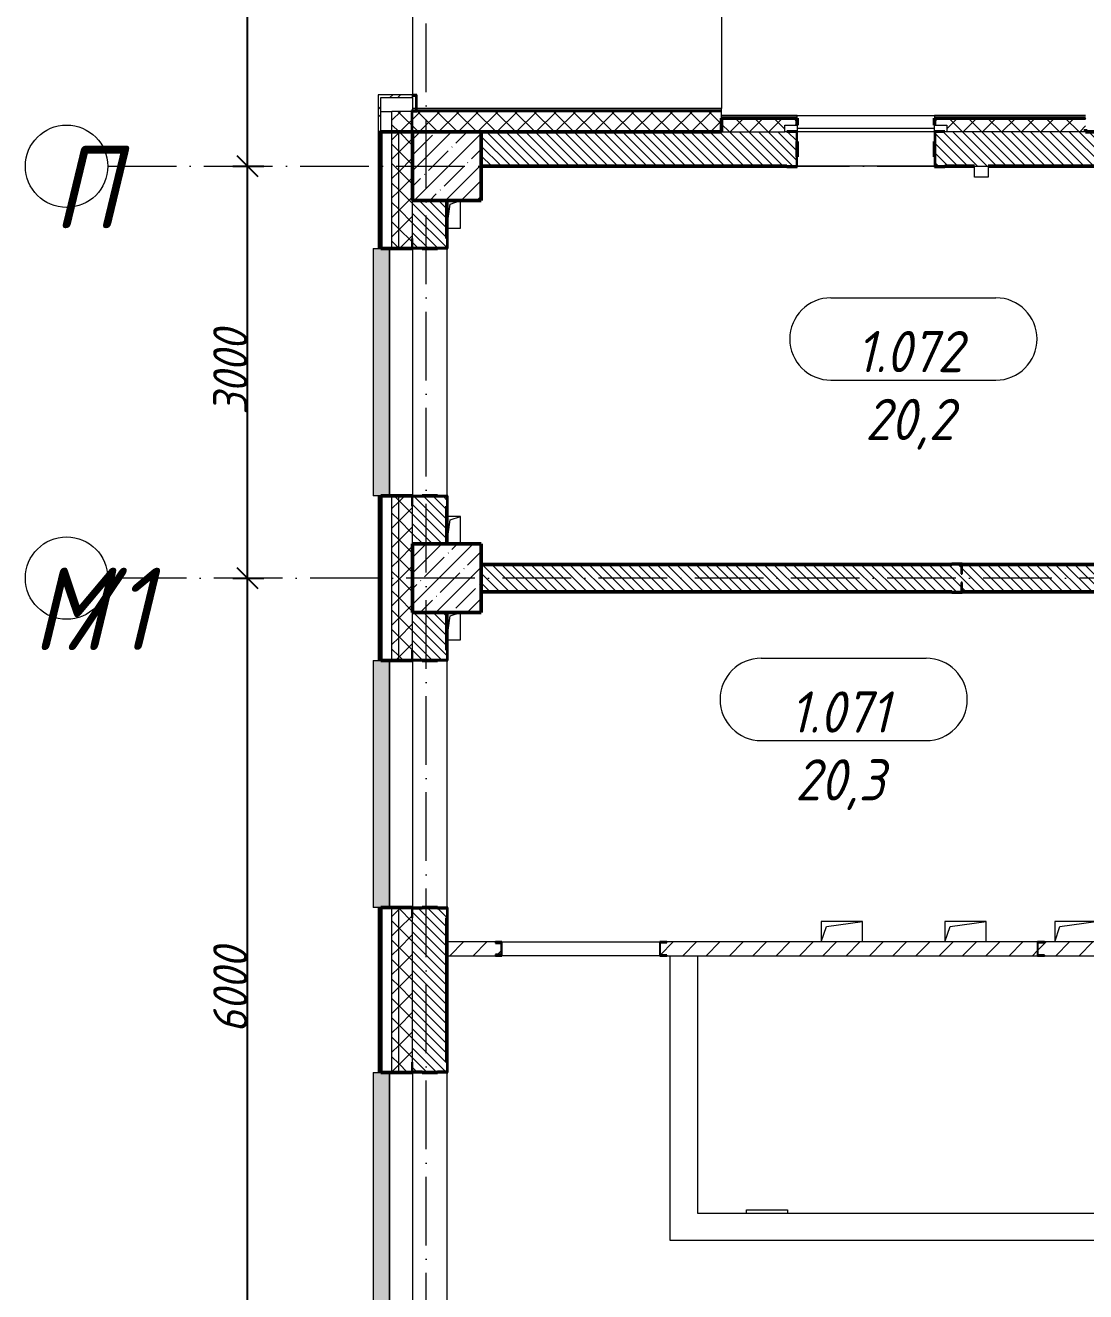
# Model space of a CAD drawing. Header units: millimetres. Extents: x -606178 to 312196, y -19338 to 632709.
# Drawn here: x -431100 to -423381, y 470078 to 479302 of the extents above; entities that cross this region are included whole.
import ezdxf

# ---------------------------------------------------------------- set-up
doc = ezdxf.new("R2010")
doc.units = ezdxf.units.MM
doc.linetypes.add('50_200_ШТРИХ_1Т_ш5_п1_п1_', pattern=[700, 500, -100, 0, -100])
for name, color, linetype, lineweight in [('A-____-____-DIMS', 7, 'Continuous', 9), ('A-DOOR-____-MCUT', 7, 'Continuous', 13), ('A-DOOR-____-OTLN', 7, 'Continuous', 9), ('A-FLOR-____-OTLN', 7, 'Continuous', 9), ('A-GENM-____-MCUT', 7, 'Continuous', 25), ('A-GENM-____-OTLN', 7, 'Continuous', 9), ('A-GENM-____-OTLN-1', 7, 'Continuous', 25), ('A-GLAZ-____-OTLN', 7, 'Continuous', 9), ('A-WALL-____-MCUT-2', 7, 'Continuous', 50), ('A-WALL-____-MCUT-3', 7, 'Continuous', 9), ('A-WALL-____-OTLN', 7, 'Continuous', 9), ('A-WALL-____-PATT-1', 7, 'Continuous', 9), ('A-WALL-FNSH-MCUT-1', 7, 'Continuous', 9), ('E-ELEC-EQPM-OTLN', 7, 'Continuous', 9), ('I-WALL-____-OTLN', 7, 'Continuous', 9), ('S-COLS-____-MCUT', 7, 'Continuous', 50), ('S-COLS-____-OTLN', 7, 'Continuous', 9), ('S-GRID-____-IDEN', 7, 'Continuous', 9), ('S-GRID-____-OTLN-1', 7, '50_200_ШТРИХ_1Т_ш5_п1_п1_', 9)]:
    doc.layers.add(name, color=color, linetype=linetype, lineweight=lineweight)
for name, color, linetype, lineweight, true_color in [('A-AREA-IDEN-1', 7, 'Continuous', 9, 0x000000), ('A-GLAZ-____-OTLN-1', 7, 'Continuous', 9, 0xc0c0c0), ('A-WALL-____-PATT-2', 7, 'Continuous', 9, 0x787878)]:
    doc.layers.add(name, color=color, linetype=linetype, lineweight=lineweight, true_color=true_color)
doc.styles.add('ISOCPEUR_I', font='isocpeui.ttf', dxfattribs={"width": 0.9, "height": 2.5})
doc.styles.add('ISOCPEUR_I_9', font='isocpeui.ttf', dxfattribs={"width": 0.9, "height": 250})
doc.dimstyles.new('ISO-2_5_0_9К_БОЛЬШОЙ_ОСИ', dxfattribs={"dimscale": 304.8, "dimtxt": 248.995294, "dimasz": 0.492126, "dimexe": 0.393701, "dimexo": 0, "dimgap": 0, "dimtad": 1, "dimdec": 0, "dimzin": 0, "dimdsep": 46, "dimtxsty": 'ISOCPEUR_I_9', "dimblk1": 'OBLIQUE', "dimblk2": 'OBLIQUE', "dimsah": 1, "dimcen": 0.09, "dimdle": 0.393701, "dimazin": 0, "dimtfac": 1, "dimtdec": 4, "dimtix": 1, "dimtmove": 0, "dimatfit": 3, "dimfxl": 1, "dimtvp": 1, "dimtolj": 1, "dimtzin": 0, "dimarcsym": 2})
pattern_1 = [(135, (-425830.77, 451794.26), (-35.35534, -35.35534), [])]
pattern_2 = [(45, (-425830.77, 451794.26), (-70.71068, 70.71068), []), (135, (-425830.77, 451794.26), (-70.71068, -70.71068), [])]
pattern_3 = [(45, (-425830.77, 451794.26), (-85.5366, 85.5366), []), (45, (-425773.75, 451794.26), (-85.5366, 85.5366), [])]

# ---------------------------------------------------------------- blocks, each defined once
blk = doc.blocks.new('BSC_Колонна _Прямоугольная - 500х500-V45-АР1_План отверстий 1 этажа в осях 1-64_А-ГГ')
at = {"layer": 'S-COLS-____-OTLN'}
h = blk.add_hatch(dxfattribs=at)
h.set_pattern_fill('FP_77', color=256, style=0, pattern_type=2)
h.set_pattern_definition([(45, (2200, -26481.04), (-114.0493, 114.0493), []), (45, (2314.05, -26481.04), (-114.0493, 114.0493), [201.613, -40.323, 3.353, -36.97])])
h.paths.add_polyline_path([(-250, -250), (250, -250), (250, 250), (-250, 250), (-250, 53.3)], flags=0)
at = {"layer": 'S-COLS-____-MCUT'}
for p, q in [((250, 250), (-250, 250)), ((-250, 250), (-250, -250)), ((250, -250), (250, 250)), ((-250, -250), (250, -250))]:
    blk.add_line(p, q, dxfattribs=at)
blk = doc.blocks.new('BSC_Колонна _Прямоугольная - 500х500-V51-АР1_План отверстий 1 этажа в осях 1-64_А-ГГ')
at = {"layer": 'S-COLS-____-OTLN'}
h = blk.add_hatch(dxfattribs=at)
h.set_pattern_fill('FP_83', color=256, style=0, pattern_type=2)
h.set_pattern_definition([(45, (2200, -23481.04), (-114.0493, 114.0493), []), (45, (2314.05, -23481.04), (-114.0493, 114.0493), [201.613, -40.323, 3.353, -36.97])])
h.paths.add_polyline_path([(-250, -250), (250, -250), (250, 250), (-250, 250)], flags=0)
at = {"layer": 'S-COLS-____-MCUT'}
for p, q in [((250, 250), (-250, 250)), ((-250, 250), (-250, -250)), ((250, -250), (250, 250)), ((-250, -250), (250, -250))]:
    blk.add_line(p, q, dxfattribs=at)
blk = doc.blocks.new('DM_Штора_Противопожарная_Doormaster_EI-60 - ш_1000 х в_2000-26940954-АР1_План отверстий 1 этажа в осях 1-64_А-ГГ')
at = {"layer": 'A-DOOR-____-MCUT'}
for p, q in [((-465, -125), (-450, -125)), ((-465, -175), (-465, -125)), ((-375, -175), (-465, -175)), ((-375, -131), (-375, -175)), ((-375, -150), (625, -150)), ((625, -175), (625, -131)), ((715, -175), (625, -175)), ((700, -125), (715, -125)), ((715, -125), (715, -175))]:
    blk.add_line(p, q, dxfattribs=at)
at = {"layer": 'E-ELEC-EQPM-OTLN'}
for p, q in [((-765, 205), (-665, 205)), ((-765, 125), (-765, 205)), ((-665, 205), (-665, 125)), ((-665, 125), (-765, 125))]:
    blk.add_line(p, q, dxfattribs=at)
blk = doc.blocks.new('Фахверк_СКБ_Уголок - 250_2700-27497298-АР1_План отверстий 1 этажа в осях 1-64_А-ГГ')
at = {"layer": 'A-GENM-____-MCUT'}
for p, q in [((200, 181), (125, 181)), ((125, 181), (125, 106)), ((125, 106), (131, 106)), ((131, 106), (131, 175)), ((131, 175), (200, 175)), ((200, 175), (200, 181)), ((131, -6), (125, -6)), ((125, -6), (125, -81)), ((125, -81), (200, -81)), ((131, -75), (131, -6)), ((200, -75), (131, -75)), ((200, -81), (200, -75))]:
    blk.add_line(p, q, dxfattribs=at)
blk = doc.blocks.new('Фахверк_СКБ_Уголок - 250_3600-27498263-АР1_План отверстий 1 этажа в осях 1-64_А-ГГ')
at = {"layer": 'A-GENM-____-MCUT'}
for p, q in [((200, 181), (125, 181)), ((125, 181), (125, 106)), ((125, 106), (131, 106)), ((131, 106), (131, 175)), ((131, 175), (200, 175)), ((200, 175), (200, 181)), ((131, -6), (125, -6)), ((125, -6), (125, -81)), ((125, -81), (200, -81)), ((131, -75), (131, -6)), ((200, -75), (131, -75)), ((200, -81), (200, -75))]:
    blk.add_line(p, q, dxfattribs=at)
blk = doc.blocks.new('154_Фахверк_СКБ_Швеллер - Тип_100_4010-27736299-АР1_План отверстий 1 этажа в осях 1-64_А-ГГ')
at = {"layer": 'A-GENM-____-MCUT'}
for p, q in [((175, 50), (125, 50)), ((125, 50), (125, -50)), ((128, 47), (175, 47)), ((128, -47), (128, 47)), ((175, 47), (175, 50)), ((125, -50), (175, -50)), ((175, -47), (128, -47)), ((175, -50), (175, -47))]:
    blk.add_line(p, q, dxfattribs=at)
blk = doc.blocks.new('Фахверк_СКБ_Уголок - 200_3600-27915153-АР1_План отверстий 1 этажа в осях 1-64_А-ГГ')
at = {"layer": 'A-GENM-____-MCUT'}
for p, q in [((125, 156), (50, 156)), ((50, 156), (50, 150)), ((50, 150), (119, 150)), ((119, 150), (119, 81)), ((125, 81), (125, 156)), ((119, 81), (125, 81)), ((125, 19), (119, 19)), ((119, 19), (119, -50)), ((125, -56), (125, 19)), ((119, -50), (50, -50)), ((50, -50), (50, -56)), ((50, -56), (125, -56))]:
    blk.add_line(p, q, dxfattribs=at)
blk = doc.blocks.new('154_Стойка_СКБ_Швеллер - СМ-2230_100-28215779-АР1_План отверстий 1 этажа в осях 1-64_А-ГГ')
at = {"layer": 'A-GENM-____-MCUT'}
for p, q in [((171, 50), (125, 50)), ((125, 50), (125, -50)), ((129.5, 42.4), (171, 42.4)), ((129.5, -42.4), (129.5, 42.4)), ((171, 42.4), (171, 50)), ((125, -50), (171, -50)), ((171, -42.4), (129.5, -42.4)), ((171, -50), (171, -42.4))]:
    blk.add_line(p, q, dxfattribs=at)
blk = doc.blocks.new('AR_Отверстие прямоугольное _в плите_ - AR_Отверстие прямоугольное _в плите_-30459777-АР1_План отверстий 1 этажа в осях 1-64_А-ГГ')
at = {"layer": 'A-GENM-____-OTLN'}
for p, q in [((150, 75), (-150, 75)), ((-150, 75), (-150, -75)), ((-150, -75), (-112.5, 37.5)), ((-112.5, 37.5), (150, 75)), ((150, -75), (150, 75))]:
    blk.add_line(p, q, dxfattribs=at)
blk = doc.blocks.new('AR_Отверстие прямоугольное _в плите_ - AR_Отверстие прямоугольное _в плите_-V174-АР1_План отверстий 1 этажа в осях 1-64_А-ГГ')
at = {"layer": 'A-GENM-____-OTLN'}
for p, q in [((-25, 75), (50, 100)), ((50, -100), (50, 100)), ((-50, -100), (-25, 75)), ((-50, -100), (50, -100))]:
    blk.add_line(p, q, dxfattribs=at)
blk = doc.blocks.new('AR_Отверстие прямоугольное _в плите_ - AR_Отверстие прямоугольное _в плите_-V173-АР1_План отверстий 1 этажа в осях 1-64_А-ГГ')
at = {"layer": 'A-GENM-____-OTLN'}
for p, q in [((50, 100), (-50, 100)), ((-25, 75), (50, 100)), ((50, -100), (50, 100)), ((-50, -100), (-25, 75))]:
    blk.add_line(p, q, dxfattribs=at)
blk = doc.blocks.new('Отлив_СКБ - Отлив витража_120_НВФ-31885689-АР1_План отверстий 1 этажа в осях 1-64_А-ГГ')
at = {"layer": 'A-GLAZ-____-OTLN-1'}
for points in [[(1800, 2), (1800, 120), (0, 120), (0, 2), (1264.5, 2)], [(1264.5, 0), (1800, 0), (1800, 2), (0, 2), (0, 0)]]:
    blk.add_hatch(color=256, dxfattribs=at).paths.add_polyline_path(points, flags=0)
at = {"layer": 'A-GLAZ-____-OTLN'}
for p, q in [((0, 83), (0, 120)), ((1800, 120), (0, 120)), ((1800, 120), (1800, 83)), ((0, 2), (1800, 2)), ((1800, 0), (0, 0))]:
    blk.add_line(p, q, dxfattribs=at)
blk = doc.blocks.new('О_Общий_Откосы металлические_СКБ_Боковой - О_Общий_Откосы металлические_СКБ_Боковой-32003644-АР1_План отверстий 1 этажа в осях 1-64_А-ГГ')
at = {"layer": 'A-GENM-____-MCUT'}
for p, q in [((120, 0), (0, 0)), ((0, 0), (0, -30)), ((120, -30), (120, 0)), ((0, -30), (7, -30)), ((7, -30), (7, -7)), ((7, -7), (113, -7)), ((113, -7), (113, -37)), ((113, -37), (270, -37)), ((270, -30), (120, -30)), ((270, -37), (270, -30))]:
    blk.add_line(p, q, dxfattribs=at)
blk = doc.blocks.new('Ось сетки - Круг_Ø6_00__ISO-2_5_0_9K_-25732049-АР1_План отверстий 1 этажа в осях 1-64_А-ГГ')
at = {"layer": 'S-GRID-____-IDEN'}
blk.add_circle((0, 0), 3, dxfattribs=at)
blk = doc.blocks.new('_Oblique')
at = {"color": 0, "linetype": 'ByBlock', "lineweight": -2}
blk.add_line((-0.5, -0.5), (0.5, 0.5), dxfattribs=at)
blk = doc.blocks.new('*D4142')
at = {"layer": 'A-____-____-DIMS', "color": 0, "lineweight": -2, "transparency": 16777216}
for p, q in [((-429482.2, 469155.3), (-429482.2, 475395.3)), ((-429588.2, 475275.3), (-429362.2, 475275.3)), ((-429588.2, 469275.3), (-429362.2, 469275.3))]:
    blk.add_line(p, q, dxfattribs=at)
at = {"layer": 'Defpoints', "color": 0, "transparency": 16777216}
for p in [(-429588.2, 475275.3), (-429482.2, 475275.3), (-429588.2, 469275.3)]:
    blk.add_point(p, dxfattribs=at)
at = {"layer": 'A-____-____-DIMS', "color": 0, "lineweight": -2, "transparency": 16777216, "xscale": 150, "yscale": 150, "zscale": 150}
for p, rotation in [((-429482.2, 475275.3), 90), ((-429482.2, 469275.3), 270)]:
    blk.add_blockref('_Oblique', p, dxfattribs=dict(at, rotation=rotation))
at = {"layer": 'A-____-____-DIMS', "color": 0, "transparency": 16777216, "insert": (-429607.2, 472275.3), "char_height": 250, "width": 758.478, "attachment_point": 5, "rotation": 90, "style": 'ISOCPEUR_I_9'}
blk.add_mtext('\\A1;6000', dxfattribs=at)
blk = doc.blocks.new('*D4143')
at = {"layer": 'A-____-____-DIMS', "color": 0, "lineweight": -2, "transparency": 16777216}
for p, q in [((-429482.2, 475155.3), (-429482.2, 478395.3)), ((-429588.2, 478275.3), (-429362.2, 478275.3)), ((-429588.2, 475275.3), (-429362.2, 475275.3))]:
    blk.add_line(p, q, dxfattribs=at)
at = {"layer": 'Defpoints', "color": 0, "transparency": 16777216}
for p in [(-429588.2, 478275.3), (-429482.2, 478275.3), (-429588.2, 475275.3)]:
    blk.add_point(p, dxfattribs=at)
at = {"layer": 'A-____-____-DIMS', "color": 0, "lineweight": -2, "transparency": 16777216, "xscale": 150, "yscale": 150, "zscale": 150}
for p, rotation in [((-429482.2, 478275.3), 90), ((-429482.2, 475275.3), 270)]:
    blk.add_blockref('_Oblique', p, dxfattribs=dict(at, rotation=rotation))
at = {"layer": 'A-____-____-DIMS', "color": 0, "transparency": 16777216, "insert": (-429607.2, 476775.3), "char_height": 250, "width": 758.478, "attachment_point": 5, "rotation": 90, "style": 'ISOCPEUR_I_9'}
blk.add_mtext('\\A1;3000', dxfattribs=at)
blk = doc.blocks.new('*D4144')
at = {"layer": 'A-____-____-DIMS', "color": 0, "lineweight": -2, "transparency": 16777216}
for p, q in [((-429482.2, 478155.3), (-429482.2, 484395.3)), ((-429588.2, 484275.3), (-429362.2, 484275.3)), ((-429588.2, 478275.3), (-429362.2, 478275.3))]:
    blk.add_line(p, q, dxfattribs=at)
at = {"layer": 'Defpoints', "color": 0, "transparency": 16777216}
for p in [(-429588.2, 484275.3), (-429482.2, 484275.3), (-429588.2, 478275.3)]:
    blk.add_point(p, dxfattribs=at)
at = {"layer": 'A-____-____-DIMS', "color": 0, "lineweight": -2, "transparency": 16777216, "xscale": 150, "yscale": 150, "zscale": 150}
for p, rotation in [((-429482.2, 484275.3), 90), ((-429482.2, 478275.3), 270)]:
    blk.add_blockref('_Oblique', p, dxfattribs=dict(at, rotation=rotation))
at = {"layer": 'A-____-____-DIMS', "color": 0, "transparency": 16777216, "insert": (-429607.2, 481275.3), "char_height": 250, "width": 758.478, "attachment_point": 5, "rotation": 90, "style": 'ISOCPEUR_I_9'}
blk.add_mtext('\\A1;6000', dxfattribs=at)
blk = doc.blocks.new('AAR_СКБ_Марка_помещения_1_5 ммп - Номер _ Площадь-27962135-АИ_План этажа_Стены_1')
at = {"layer": 'A-AREA-IDEN-1'}
for p, q in [((-2.987, 3), (3.013, 3)), ((-2.987, 0), (3.013, 0))]:
    blk.add_line(p, q, dxfattribs=at)
for centre, start, end in [((-2.987, 1.5), 90, 270), ((3.013, 1.5), 270, 90)]:
    blk.add_arc(centre, 1.5, start, end, dxfattribs=at)

msp = doc.modelspace()

# ---------------------------------------------------------------- hatches: boundary and pattern name
at = {"layer": 'A-WALL-____-PATT-1'}
h = msp.add_hatch(dxfattribs=at)
h.set_pattern_fill('FP_3', color=256, style=0, pattern_type=2)
h.set_pattern_definition(pattern_3)
h.paths.add_polyline_path([(-428280.7712, 478775.3011), (-428280.7712, 478795.3011), (-428530.7712, 478795.3011), (-428530.7712, 478775.3011), (-428510.7712, 478775.3011)], flags=0)
h = msp.add_hatch(dxfattribs=at)
h.set_pattern_fill('FP_3', color=256, style=0, pattern_type=2)
h.set_pattern_definition(pattern_3)
h.paths.add_polyline_path([(-428510.7712, 461310.3011), (-428510.7712, 463625.3011), (-428530.7712, 463625.3011), (-428530.7712, 461310.3011)], flags=0)
h.paths.add_polyline_path([(-428510.7712, 465425.3011), (-428510.7712, 466875.3011), (-428530.7712, 466875.3011), (-428530.7712, 465425.3011)], flags=0)
h.paths.add_polyline_path([(-428510.7712, 468675.3011), (-428510.7712, 469875.3011), (-428530.7712, 469875.3011), (-428530.7712, 468675.3011)], flags=0)
h.paths.add_polyline_path([(-428510.7712, 471675.3011), (-428510.7712, 472875.3011), (-428530.7712, 472875.3011), (-428530.7712, 471675.3011)], flags=0)
h.paths.add_polyline_path([(-428530.7712, 474675.3011), (-428510.7712, 474675.3011), (-428510.7712, 475875.3011), (-428530.7712, 475875.3011), (-428530.7712, 474888.589)], flags=0)
h.paths.add_polyline_path([(-428510.7712, 477675.3011), (-428510.7712, 478775.3011), (-428530.7712, 478775.3011), (-428530.7712, 477675.3011)], flags=0)
h = msp.add_hatch(dxfattribs=at)
h.set_pattern_fill('FP_1', color=256, style=0, pattern_type=2)
h.set_pattern_definition(pattern_2)
h.paths.add_polyline_path([(-426030.7712, 478525.3011), (-426030.7712, 478675.3011), (-428430.7712, 478675.3011), (-428430.7712, 478525.3011), (-427613.1856, 478525.3011)], flags=0)
h = msp.add_hatch(dxfattribs=at)
h.set_pattern_fill('FP_1', color=256, style=0, pattern_type=2)
h.set_pattern_definition(pattern_2)
h.paths.add_polyline_path([(-423380.7712, 478525.3011), (-423380.7712, 478625.3011), (-424480.7712, 478625.3011), (-424480.7712, 478575.3011), (-424390.7712, 478575.3011), (-424390.7712, 478525.3011), (-424078.257, 478525.3011)], flags=0)
h.paths.add_polyline_path([(-425845.7213, 478525.3011), (-425570.7712, 478525.3011), (-425570.7712, 478575.3011), (-425480.7712, 478575.3011), (-425480.7712, 478625.3011), (-426030.7712, 478625.3011), (-426030.7712, 478525.3011)], flags=0)
h = msp.add_hatch(dxfattribs=at)
h.set_pattern_fill('FP_1', color=256, style=0, pattern_type=2)
h.set_pattern_definition(pattern_2)
h.paths.add_polyline_path([(-428380.7712, 461310.3011), (-428380.7712, 463625.3011), (-428430.7712, 463625.3011), (-428430.7712, 461310.3011)], flags=0)
h.paths.add_polyline_path([(-428430.7712, 465425.3011), (-428380.7712, 465425.3011), (-428380.7712, 466875.3011), (-428430.7712, 466875.3011), (-428430.7712, 465428.6551)], flags=0)
h.paths.add_polyline_path([(-428380.7712, 468675.3011), (-428380.7712, 469875.3011), (-428430.7712, 469875.3011), (-428430.7712, 468675.3011)], flags=0)
h.paths.add_polyline_path([(-428380.7712, 471675.3011), (-428380.7712, 472875.3011), (-428430.7712, 472875.3011), (-428430.7712, 471675.3011)], flags=0)
h.paths.add_polyline_path([(-428380.7712, 474675.3011), (-428380.7712, 475875.3011), (-428430.7712, 475875.3011), (-428430.7712, 474675.3011)], flags=0)
h.paths.add_polyline_path([(-428430.7712, 477675.3011), (-428380.7712, 477675.3011), (-428380.7712, 478525.3011), (-428430.7712, 478525.3011), (-428430.7712, 478328.565)], flags=0)
h = msp.add_hatch(dxfattribs=at)
h.set_pattern_fill('FP_1', color=256, style=0, pattern_type=2)
h.set_pattern_definition(pattern_2)
h.paths.add_polyline_path([(-428280.7712, 461310.3011), (-428280.7712, 463550.3011), (-428286.7712, 463550.3011), (-428286.7712, 463625.3011), (-428380.7712, 463625.3011), (-428380.7712, 461310.3011)], flags=0)
h.paths.add_polyline_path([(-428380.7712, 465425.3011), (-428286.7712, 465425.3011), (-428286.7712, 465500.3011), (-428280.7712, 465500.3011), (-428280.7712, 466800.3011), (-428286.7712, 466800.3011), (-428286.7712, 466875.3011), (-428380.7712, 466875.3011), (-428380.7712, 465428.6551)], flags=0)
h.paths.add_polyline_path([(-428286.7712, 468675.3011), (-428286.7712, 468750.3011), (-428280.7712, 468750.3011), (-428280.7712, 469800.3011), (-428286.7712, 469800.3011), (-428286.7712, 469875.3011), (-428380.7712, 469875.3011), (-428380.7712, 468675.3011)], flags=0)
h.paths.add_polyline_path([(-428286.7712, 471675.3011), (-428286.7712, 471750.3011), (-428280.7712, 471750.3011), (-428280.7712, 472800.3011), (-428286.7712, 472800.3011), (-428286.7712, 472875.3011), (-428380.7712, 472875.3011), (-428380.7712, 471675.3011)], flags=0)
h.paths.add_polyline_path([(-428286.7712, 474675.3011), (-428286.7712, 474750.3011), (-428280.7712, 474750.3011), (-428280.7712, 475800.3011), (-428286.7712, 475800.3011), (-428286.7712, 475875.3011), (-428380.7712, 475875.3011), (-428380.7712, 474675.3011)], flags=0)
h.paths.add_polyline_path([(-428286.7712, 477675.3011), (-428286.7712, 477750.3011), (-428280.7712, 477750.3011), (-428280.7712, 478525.3011), (-428380.7712, 478525.3011), (-428380.7712, 477675.3011)], flags=0)
h = msp.add_hatch(dxfattribs=at)
h.set_pattern_fill('FP_6', color=256, style=0, pattern_type=2)
h.set_pattern_definition(pattern_1)
h.paths.add_polyline_path([(-420730.7712, 478275.3011), (-420730.7712, 478525.3011), (-421324.7712, 478525.3011), (-421324.7712, 478456.3011), (-421330.7712, 478456.3011), (-421330.7712, 478344.3011), (-421324.7712, 478344.3011), (-421324.7712, 478275.3011), (-420940.7712, 478275.3011)], flags=0)
h.paths.add_polyline_path([(-422405.7712, 478275.3011), (-422336.7712, 478275.3011), (-422336.7712, 478344.3011), (-422330.7712, 478344.3011), (-422330.7712, 478456.3011), (-422336.7712, 478456.3011), (-422336.7712, 478525.3011), (-424474.7712, 478525.3011), (-424474.7712, 478456.3011), (-424480.7712, 478456.3011), (-424480.7712, 478344.3011), (-424474.7712, 478344.3011), (-424474.7712, 478275.3011), (-422420.7712, 478275.3011)], flags=0)
h.paths.add_polyline_path([(-425486.7712, 478275.3011), (-425486.7712, 478344.3011), (-425480.7712, 478344.3011), (-425480.7712, 478456.3011), (-425486.7712, 478456.3011), (-425486.7712, 478525.3011), (-427780.7712, 478525.3011), (-427780.7712, 478275.3011), (-425555.7712, 478275.3011)], flags=0)
h = msp.add_hatch(dxfattribs=at)
h.set_pattern_fill('FP_6', color=256, style=0, pattern_type=2)
h.set_pattern_definition(pattern_1)
h.paths.add_polyline_path([(-428280.7712, 475525.3011), (-428030.7712, 475525.3011), (-428030.7712, 475869.3011), (-428099.7712, 475869.3011), (-428099.7712, 475875.3011), (-428211.7712, 475875.3011), (-428211.7712, 475869.3011), (-428280.7712, 475869.3011), (-428280.7712, 475748.583)], flags=0)
h.paths.add_polyline_path([(-428099.7712, 477675.3011), (-428099.7712, 477681.3011), (-428030.7712, 477681.3011), (-428030.7712, 478025.3011), (-428280.7712, 478025.3011), (-428280.7712, 477681.3011), (-428211.7712, 477681.3011), (-428211.7712, 477675.3011)], flags=0)
h = msp.add_hatch(dxfattribs=at)
h.set_pattern_fill('FP_6', color=256, style=0, pattern_type=2)
h.set_pattern_definition(pattern_1)
h.paths.add_polyline_path([(-420730.7712, 475175.3011), (-420730.7712, 475375.3011), (-424280.7712, 475375.3011), (-424280.7712, 475306.3011), (-424286.7712, 475306.3011), (-424286.7712, 475375.3011), (-427780.7712, 475375.3011), (-427780.7712, 475175.3011), (-424286.7712, 475175.3011), (-424286.7712, 475244.3011), (-424280.7712, 475244.3011), (-424280.7712, 475175.3011), (-422310.7927, 475175.3011)], flags=0)
h = msp.add_hatch(dxfattribs=at)
h.set_pattern_fill('FP_6', color=256, style=0, pattern_type=2)
h.set_pattern_definition(pattern_1)
h.paths.add_polyline_path([(-428280.7712, 469525.3011), (-428030.7712, 469525.3011), (-428030.7712, 469869.3011), (-428099.7712, 469869.3011), (-428099.7712, 469875.3011), (-428211.7712, 469875.3011), (-428211.7712, 469869.3011), (-428280.7712, 469869.3011), (-428280.7712, 469728.625)], flags=0)
h.paths.add_polyline_path([(-428099.7712, 471675.3011), (-428099.7712, 471681.3011), (-428030.7712, 471681.3011), (-428030.7712, 472869.3011), (-428099.7712, 472869.3011), (-428099.7712, 472875.3011), (-428211.7712, 472875.3011), (-428211.7712, 472869.3011), (-428280.7712, 472869.3011), (-428280.7712, 471681.3011), (-428211.7712, 471681.3011), (-428211.7712, 471675.3011)], flags=0)
h.paths.add_polyline_path([(-428099.7712, 474675.3011), (-428099.7712, 474681.3011), (-428030.7712, 474681.3011), (-428030.7712, 475025.3011), (-428280.7712, 475025.3011), (-428280.7712, 474681.3011), (-428211.7712, 474681.3011), (-428211.7712, 474675.3011)], flags=0)
h = msp.add_hatch(dxfattribs=at)
h.set_pattern_fill('FP_4', color=256, style=0, pattern_type=2)
h.set_pattern_definition([(45, (-425830.77, 451794.26), (-84.8528, 84.8528), [])])
h.paths.add_polyline_path([(-420830.7712, 472525.3011), (-420830.7712, 472625.3011), (-423680.7712, 472625.3011), (-423680.7712, 472622.3011), (-423727.7712, 472622.3011), (-423727.7712, 472528.3011), (-423680.7712, 472528.3011), (-423680.7712, 472525.3011), (-422310.7927, 472525.3011)], flags=0)
h.paths.add_polyline_path([(-423730.7712, 472525.3011), (-423730.7712, 472625.3011), (-426430.7712, 472625.3011), (-426430.7712, 472622.3011), (-426477.7712, 472622.3011), (-426477.7712, 472528.3011), (-426430.7712, 472528.3011), (-426430.7712, 472525.3011), (-424078.257, 472525.3011)], flags=0)
h.paths.add_polyline_path([(-427676.7712, 472525.3011), (-427676.7712, 472532.9011), (-427635.2712, 472532.9011), (-427635.2712, 472617.7011), (-427676.7712, 472617.7011), (-427676.7712, 472625.3011), (-428030.7712, 472625.3011), (-428030.7712, 472525.3011)], flags=0)
at = {"layer": 'A-WALL-____-PATT-2'}
h = msp.add_hatch(dxfattribs=at)
h.set_pattern_fill('FP_183', color=256, style=0, pattern_type=2)
h.set_pattern_definition([(0, (-425830.771, 451794.26), (81.28, 20.32), [3.353, -57.607, 3.353, -57.607, -325.12]), (0, (-425830.771, 451794.26), (81.28, 20.32), [-121.92, 3.353, -118.567, 3.353, -57.607, -142.24]), (0, (-425830.771, 451794.26), (81.28, 20.32), [-304.8, 3.353, -37.287, 3.353, -98.247]), (120, (-425800.291, 451804.42), (-58.237636, 60.230545), [3.353, -57.607, 3.353, -57.607, -325.12]), (120, (-425800.291, 451804.42), (-58.237636, 60.230545), [-121.92, 3.353, -118.567, 3.353, -57.607, -142.24]), (120, (-425800.291, 451804.42), (-58.237636, 60.230545), [-304.8, 3.353, -37.287, 3.353, -98.247]), (240, (-425790.131, 451845.06), (-23.042364, -80.550545), [3.353, -57.607, 3.353, -57.607, -325.12]), (240, (-425790.131, 451845.06), (-23.042364, -80.550545), [-121.92, 3.353, -118.567, 3.353, -57.607, -142.24]), (240, (-425790.131, 451845.06), (-23.042364, -80.550545), [-304.8, 3.353, -37.287, 3.353, -98.247])])
h.paths.add_polyline_path([(-423380.7712, 478625.3011), (-423380.7712, 478645.3011), (-424480.7712, 478645.3011), (-424480.7712, 478625.3011), (-424078.257, 478625.3011)], flags=0)
h.paths.add_polyline_path([(-425845.7213, 478625.3011), (-425480.7712, 478625.3011), (-425480.7712, 478645.3011), (-426030.7712, 478645.3011), (-426030.7712, 478625.3011)], flags=0)

# ---------------------------------------------------------------- linework, layer by layer
at = {"layer": 'A-FLOR-____-OTLN'}
for p, q in [((-426030.7712, 483855.3011), (-426030.7712, 478695.3011)), ((-428280.7712, 483755.3011), (-428280.7712, 478795.3011)), ((-428280.7712, 478775.3011), (-428280.7712, 478695.3011)), ((-425850.7712, 470675.3011), (-425550.7712, 470675.3011)), ((-425850.7712, 470650.3011), (-425850.7712, 470675.3011)), ((-425550.7712, 470675.3011), (-425550.7712, 470650.3011))]:
    msp.add_line(p, q, dxfattribs=at)
at = {"layer": 'A-WALL-____-MCUT-2'}
for p, q in [((-426030.7712, 478625.3011), (-426030.7712, 478525.3011)), ((-425480.7712, 478625.3011), (-426030.7712, 478625.3011)), ((-425480.7712, 478575.3011), (-425480.7712, 478625.3011)), ((-424480.7712, 478625.3011), (-424480.7712, 478575.3011)), ((-423380.7712, 478625.3011), (-424480.7712, 478625.3011)), ((-423380.7712, 478525.3011), (-423380.7712, 478545.3011)), ((-428280.7712, 478525.3011), (-428510.7712, 478525.3011)), ((-428510.7712, 478525.3011), (-428510.7712, 477675.3011)), ((-426030.7712, 478525.3011), (-427780.7712, 478525.3011)), ((-425480.7712, 478344.3011), (-425480.7712, 478456.3011)), ((-424480.7712, 478456.3011), (-424480.7712, 478344.3011)), ((-422420.7712, 478525.3011), (-423380.7712, 478525.3011)), ((-427780.7712, 478275.3011), (-425555.7712, 478275.3011)), ((-424405.7712, 478275.3011), (-424190.7712, 478275.3011)), ((-424090.7712, 478275.3011), (-422405.7712, 478275.3011)), ((-428030.7712, 477750.3011), (-428030.7712, 478025.3011)), ((-428510.7712, 477675.3011), (-428286.7712, 477675.3011)), ((-428211.7712, 477675.3011), (-428099.7712, 477675.3011)), ((-428286.7712, 475875.3011), (-428510.7712, 475875.3011)), ((-428510.7712, 475875.3011), (-428510.7712, 474675.3011)), ((-428099.7712, 475875.3011), (-428211.7712, 475875.3011)), ((-428030.7712, 475525.3011), (-428030.7712, 475800.3011)), ((-424355.7712, 475375.3011), (-427780.7712, 475375.3011)), ((-420730.7712, 475375.3011), (-424280.7712, 475375.3011)), ((-427780.7712, 475175.3011), (-424355.7712, 475175.3011)), ((-424280.7712, 475175.3011), (-420730.7712, 475175.3011)), ((-428030.7712, 474750.3011), (-428030.7712, 475025.3011)), ((-428510.7712, 474675.3011), (-428286.7712, 474675.3011)), ((-428211.7712, 474675.3011), (-428099.7712, 474675.3011)), ((-428286.7712, 472875.3011), (-428510.7712, 472875.3011)), ((-428510.7712, 472875.3011), (-428510.7712, 471675.3011)), ((-428099.7712, 472875.3011), (-428211.7712, 472875.3011)), ((-428030.7712, 471750.3011), (-428030.7712, 472800.3011)), ((-428510.7712, 471675.3011), (-428286.7712, 471675.3011)), ((-428211.7712, 471675.3011), (-428099.7712, 471675.3011))]:
    msp.add_line(p, q, dxfattribs=at)
at = {"layer": 'A-WALL-____-MCUT-3'}
for p, q in [((-428280.7712, 478675.3011), (-428430.7712, 478675.3011)), ((-428430.7712, 477675.3011), (-428430.7712, 478675.3011)), ((-428280.7712, 478687.3011), (-426030.7712, 478687.3011)), ((-428280.7712, 478681.3011), (-426030.7712, 478681.3011)), ((-426030.7712, 478625.3011), (-426030.7712, 478675.3011)), ((-428380.7712, 477675.3011), (-428380.7712, 478525.3011)), ((-426030.7712, 478525.3011), (-425570.7712, 478525.3011)), ((-423380.7712, 478525.3011), (-424390.7712, 478525.3011)), ((-428280.7712, 477750.3011), (-428280.7712, 478025.3011)), ((-428430.7712, 474675.3011), (-428430.7712, 475875.3011)), ((-428380.7712, 474675.3011), (-428380.7712, 475875.3011)), ((-428280.7712, 475525.3011), (-428280.7712, 475800.3011)), ((-428280.7712, 474750.3011), (-428280.7712, 475025.3011)), ((-428430.7712, 471675.3011), (-428430.7712, 472875.3011)), ((-428380.7712, 471675.3011), (-428380.7712, 472875.3011)), ((-428280.7712, 471750.3011), (-428280.7712, 472800.3011))]:
    msp.add_line(p, q, dxfattribs=at)
at = {"layer": 'A-WALL-____-OTLN'}
for p, q in [((-428510.7712, 478675.3011), (-428430.7712, 478675.3011)), ((-425480.7712, 478645.3011), (-424480.7712, 478645.3011)), ((-424480.7712, 478525.3011), (-425480.7712, 478525.3011)), ((-428280.7712, 477675.3011), (-428280.7712, 475875.3011)), ((-428030.7712, 477675.3011), (-428030.7712, 475875.3011)), ((-428280.7712, 474675.3011), (-428280.7712, 472875.3011)), ((-428030.7712, 474675.3011), (-428030.7712, 472875.3011)), ((-428280.7712, 471675.3011), (-428280.7712, 469875.3011)), ((-428030.7712, 471675.3011), (-428030.7712, 469875.3011))]:
    msp.add_line(p, q, dxfattribs=at)
at = {"layer": 'A-WALL-FNSH-MCUT-1'}
for p, q in [((-428530.7712, 478795.3011), (-428530.7712, 477675.3011)), ((-428280.7712, 478795.3011), (-428530.7712, 478795.3011)), ((-428510.7712, 478525.3011), (-428510.7712, 478775.3011)), ((-428510.7712, 478775.3011), (-428280.7712, 478775.3011)), ((-428280.7712, 478775.3011), (-428280.7712, 478795.3011)), ((-426030.7712, 478695.3011), (-428280.7712, 478695.3011)), ((-428280.7712, 478695.3011), (-428280.7712, 478675.3011)), ((-428280.7712, 478675.3011), (-426030.7712, 478675.3011)), ((-426030.7712, 478675.3011), (-426030.7712, 478695.3011)), ((-425480.7712, 478645.3011), (-426030.7712, 478645.3011)), ((-425480.7712, 478625.3011), (-425480.7712, 478645.3011)), ((-423380.7712, 478645.3011), (-424480.7712, 478645.3011)), ((-424480.7712, 478645.3011), (-424480.7712, 478625.3011)), ((-428530.7712, 477675.3011), (-428510.7712, 477675.3011)), ((-428530.7712, 475875.3011), (-428530.7712, 474675.3011)), ((-428510.7712, 475875.3011), (-428530.7712, 475875.3011)), ((-428530.7712, 474675.3011), (-428510.7712, 474675.3011)), ((-428530.7712, 472875.3011), (-428530.7712, 471675.3011)), ((-428510.7712, 472875.3011), (-428530.7712, 472875.3011)), ((-427676.7712, 472625.3011), (-428030.7712, 472625.3011)), ((-423730.7712, 472625.3011), (-426430.7712, 472625.3011)), ((-420436.7712, 472625.3011), (-423680.7712, 472625.3011)), ((-428030.7712, 472525.3011), (-427676.7712, 472525.3011)), ((-426430.7712, 472525.3011), (-423730.7712, 472525.3011)), ((-423680.7712, 472525.3011), (-420830.7712, 472525.3011)), ((-428530.7712, 471675.3011), (-428510.7712, 471675.3011))]:
    msp.add_line(p, q, dxfattribs=at)
at = {"layer": 'I-WALL-____-OTLN'}
for p, q in [((-424480.7712, 478275.3011), (-425480.7712, 478275.3011)), ((-427630.7712, 472625.3011), (-426480.7712, 472625.3011)), ((-426480.7712, 472525.3011), (-427630.7712, 472525.3011)), ((-426405.7712, 470450.3011), (-426405.7712, 472525.3011)), ((-426205.7712, 472525.3011), (-426205.7712, 470650.3011)), ((-426205.7712, 470650.3011), (-420830.7712, 470650.3011)), ((-420830.7712, 470450.3011), (-426405.7712, 470450.3011))]:
    msp.add_line(p, q, dxfattribs=at)
at = {"layer": 'S-GRID-____-OTLN-1'}
for p, q in [((-428180.7712, 447311.6528), (-428180.7712, 501675.2188)), ((-430499.5414, 478275.3011), (-399123.032, 478275.3011)), ((-399123.032, 475275.3011), (-430499.5414, 475275.3011))]:
    msp.add_line(p, q, dxfattribs=at)

# ---------------------------------------------------------------- block references
at = {"layer": 'A-AREA-IDEN-1', "xscale": 199.9999999999999, "yscale": 199.9999999999999, "zscale": 199.9999999999999}
for p in [(-424637.3817, 476717.2094), (-425144.8799, 474091.8958)]:
    msp.add_blockref('AAR_СКБ_Марка_помещения_1_5 ммп - Номер _ Площадь-27962135-АИ_План этажа_Стены_1', p, dxfattribs=at)
at = {"layer": 'A-DOOR-____-OTLN', "rotation": 180}
msp.add_blockref('DM_Штора_Противопожарная_Doormaster_EI-60 - ш_1000 х в_2000-26940954-АР1_План отверстий 1 этажа в осях 1-64_А-ГГ', (-424855.7712, 478400.3011), dxfattribs=at)
at = {"layer": 'A-GENM-____-OTLN', "rotation": 270.0000000000002}
msp.add_blockref('О_Общий_Откосы металлические_СКБ_Боковой - О_Общий_Откосы металлические_СКБ_Боковой-32003644-АР1_План отверстий 1 этажа в осях 1-64_А-ГГ', (-428250.7712, 478795.3011), dxfattribs=at)
at = {"layer": 'A-GENM-____-OTLN'}
for name, p in [('AR_Отверстие прямоугольное _в плите_ - AR_Отверстие прямоугольное _в плите_-V174-АР1_План отверстий 1 этажа в осях 1-64_А-ГГ', (-427980.7712, 477925.3011)), ('AR_Отверстие прямоугольное _в плите_ - AR_Отверстие прямоугольное _в плите_-V173-АР1_План отверстий 1 этажа в осях 1-64_А-ГГ', (-427980.7712, 475625.3011)), ('AR_Отверстие прямоугольное _в плите_ - AR_Отверстие прямоугольное _в плите_-V174-АР1_План отверстий 1 этажа в осях 1-64_А-ГГ', (-427980.7712, 474925.3011)), ('AR_Отверстие прямоугольное _в плите_ - AR_Отверстие прямоугольное _в плите_-30459777-АР1_План отверстий 1 этажа в осях 1-64_А-ГГ', (-425155.8212, 472700.3011)), ('AR_Отверстие прямоугольное _в плите_ - AR_Отверстие прямоугольное _в плите_-30459777-АР1_План отверстий 1 этажа в осях 1-64_А-ГГ', (-424255.8212, 472700.3011)), ('AR_Отверстие прямоугольное _в плите_ - AR_Отверстие прямоугольное _в плите_-30459777-АР1_План отверстий 1 этажа в осях 1-64_А-ГГ', (-423455.8212, 472700.3011))]:
    msp.add_blockref(name, p, dxfattribs=at)
at = {"layer": 'A-GENM-____-OTLN-1'}
for name, p, rotation in [('Фахверк_СКБ_Уголок - 250_3600-27498263-АР1_План отверстий 1 этажа в осях 1-64_А-ГГ', (-425355.7712, 478450.3011), 180), ('Фахверк_СКБ_Уголок - 250_2700-27497298-АР1_План отверстий 1 этажа в осях 1-64_А-ГГ', (-428105.7712, 477550.3011), 89.99999999999991), ('Фахверк_СКБ_Уголок - 250_2700-27497298-АР1_План отверстий 1 этажа в осях 1-64_А-ГГ', (-428205.7712, 476000.3011), 269.9999999999999), ('Фахверк_СКБ_Уголок - 250_2700-27497298-АР1_План отверстий 1 этажа в осях 1-64_А-ГГ', (-428105.7712, 474550.3011), 89.99999999999991), ('Фахверк_СКБ_Уголок - 250_2700-27497298-АР1_План отверстий 1 этажа в осях 1-64_А-ГГ', (-428205.7712, 473000.3011), 269.9999999999999), ('154_Стойка_СКБ_Швеллер - СМ-2230_100-28215779-АР1_План отверстий 1 этажа в осях 1-64_А-ГГ', (-427505.7712, 472575.3011), 180), ('Фахверк_СКБ_Уголок - 250_2700-27497298-АР1_План отверстий 1 этажа в осях 1-64_А-ГГ', (-428105.7712, 471550.3011), 89.99999999999991)]:
    msp.add_blockref(name, p, dxfattribs=dict(at, rotation=rotation))
for name, p in [('Фахверк_СКБ_Уголок - 250_3600-27498263-АР1_План отверстий 1 этажа в осях 1-64_А-ГГ', (-424605.7712, 478350.3011)), ('Фахверк_СКБ_Уголок - 200_3600-27915153-АР1_План отверстий 1 этажа в осях 1-64_А-ГГ', (-424405.7712, 475225.3011)), ('154_Фахверк_СКБ_Швеллер - Тип_100_4010-27736299-АР1_План отверстий 1 этажа в осях 1-64_А-ГГ', (-426605.7712, 472575.3011)), ('154_Фахверк_СКБ_Швеллер - Тип_100_4010-27736299-АР1_План отверстий 1 этажа в осях 1-64_А-ГГ', (-423855.7712, 472575.3011))]:
    msp.add_blockref(name, p, dxfattribs=at)
at = {"layer": 'A-GLAZ-____-OTLN', "rotation": 90}
for p in [(-428447.7712, 475875.3011), (-428447.7712, 472875.3011), (-428447.7712, 469875.3011)]:
    msp.add_blockref('Отлив_СКБ - Отлив витража_120_НВФ-31885689-АР1_План отверстий 1 этажа в осях 1-64_А-ГГ', p, dxfattribs=at)
at = {"layer": 'S-COLS-____-OTLN'}
for name, p in [('BSC_Колонна _Прямоугольная - 500х500-V45-АР1_План отверстий 1 этажа в осях 1-64_А-ГГ', (-428030.7712, 478275.3011)), ('BSC_Колонна _Прямоугольная - 500х500-V51-АР1_План отверстий 1 этажа в осях 1-64_А-ГГ', (-428030.7712, 475275.3011))]:
    msp.add_blockref(name, p, dxfattribs=at)
at = {"layer": 'S-GRID-____-IDEN', "xscale": 99.99999999999993, "yscale": 99.99999999999993, "zscale": 99.99999999999993}
for p, rotation in [((-430799.5414, 478275.3011), 269.9999999999996), ((-430799.5414, 475275.3011), 89.9999999999998)]:
    msp.add_blockref('Ось сетки - Круг_Ø6_00__ISO-2_5_0_9K_-25732049-АР1_План отверстий 1 этажа в осях 1-64_А-ГГ', p, dxfattribs=dict(at, rotation=rotation))

# ---------------------------------------------------------------- texts
at = {"layer": 'A-AREA-IDEN-1', "char_height": 300, "attachment_point": 8, "line_spacing_factor": 1.139951, "style": 'ISOCPEUR_I'}
for s, insert, width in [('\\pxqc,t8.46667,16.93333,25.4,33.86667,42.33333,50.8,59.26667,67.73333,76.2,84.66667,93.13333,101.6,110.06667,118.53333,127,135.46667,143.93333,152.4,160.86667,169.33333,177.8,186.26667,194.73333,203.2,211.66667,220.13333,228.6,237.06667,245.53333,254,262.46667,270.93333;{1.072}', (-424662.8108, 476775.5392), 900), ('\\pxqc,t8.46667,16.93333,25.4,33.86667,42.33333,50.8,59.26667,67.73333,76.2,84.66667,93.13333,101.6,110.06667,118.53333,127,135.46667,143.93333,152.4,160.86667,169.33333,177.8,186.26667,194.73333,203.2,211.66667,220.13333,228.6,237.06667,245.53333,254,262.46667,270.93333;{20,2}', (-424661.8108, 476211.5913), 754), ('\\pxqc,t8.46667,16.93333,25.4,33.86667,42.33333,50.8,59.26667,67.73333,76.2,84.66667,93.13333,101.6,110.06667,118.53333,127,135.46667,143.93333,152.4,160.86667,169.33333,177.8,186.26667,194.73333,203.2,211.66667,220.13333,228.6,237.06667,245.53333,254,262.46667,270.93333;{1.071}', (-425170.309, 474150.2257), 846), ('\\pxqc,t8.46667,16.93333,25.4,33.86667,42.33333,50.8,59.26667,67.73333,76.2,84.66667,93.13333,101.6,110.06667,118.53333,127,135.46667,143.93333,152.4,160.86667,169.33333,177.8,186.26667,194.73333,203.2,211.66667,220.13333,228.6,237.06667,245.53333,254,262.46667,270.93333;{20,3}', (-425169.309, 473586.2777), 754)]:
    msp.add_mtext(s, dxfattribs=dict(at, insert=insert, width=width))
at = {"layer": 'S-GRID-____-IDEN', "char_height": 600, "attachment_point": 1, "style": 'ISOCPEUR_I'}
for s, insert, width in [('\\fISOCPEUR|b0|i1|c204|p34|;\\W.9;П', (-430897.5209, 478421.9336), 223.670812), ('\\fISOCPEUR|b0|i1|c204|p34|;\\W.9;М', (-431047.1619, 475351.377), 252.531562), ('/1', (-430838.8025, 475351.377), 346.329)]:
    msp.add_mtext(s, dxfattribs=dict(at, insert=insert, width=width))

# ---------------------------------------------------------------- dimensions: what is measured, and where the dimension line sits
at = {"layer": 'A-____-____-DIMS'}
for base, p1, p2, override, picture, middle in [((-429482.1668, 484275.3011), (-429588.2328, 478275.3011), (-429588.2328, 484275.3011), {"dimpost": '<>', "dimfxl": 6000}, '*D4144', (-429607.1668, 481275.3011)), ((-429482.1668, 478275.3011), (-429588.2328, 475275.3011), (-429588.2328, 478275.3011), {"dimpost": '<>', "dimfxl": 3000}, '*D4143', (-429607.1668, 476775.3011)), ((-429482.1668, 475275.3011), (-429588.2328, 469275.3011), (-429588.2328, 475275.3011), {"dimpost": '<>', "dimfxl": 6000}, '*D4142', (-429607.1668, 472275.3011))]:
    dim = msp.add_linear_dim(base=base, p1=p1, p2=p2, angle=90, dimstyle='ISO-2_5_0_9К_БОЛЬШОЙ_ОСИ', override=override, dxfattribs=at)
    dim.commit()
    dim.dimension.update_dxf_attribs({"geometry": picture, "text_midpoint": middle})

doc.saveas('drawing.dxf')
